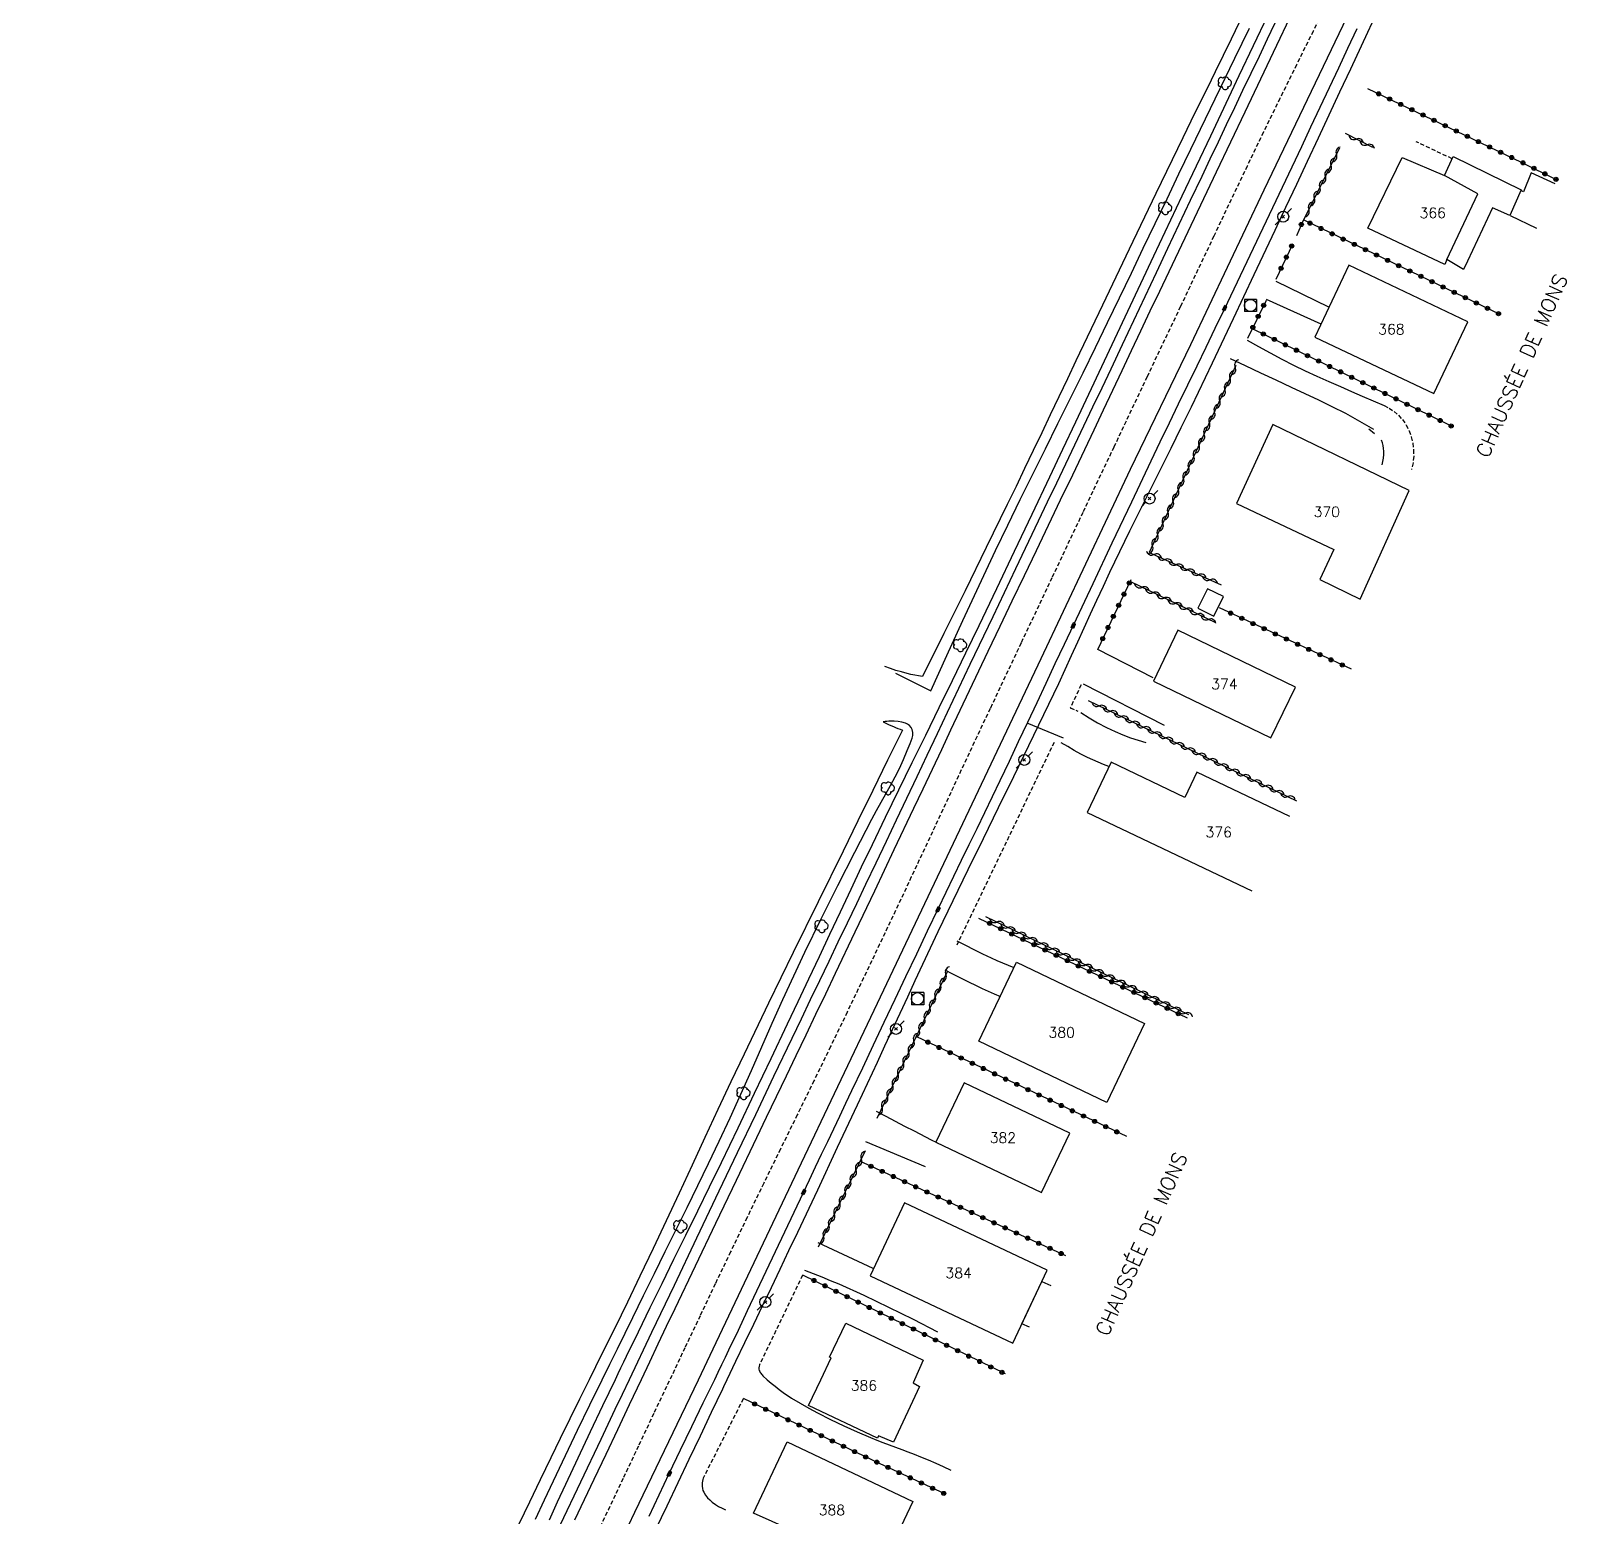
# Model space of a CAD drawing. Header units: millimetres. Extents: x 137000 to 138000, y 152000 to 153001.
# Drawn here: x 137405.6 to 137592.7, y 152154.4 to 152335.4 of the extents above; entities that cross this region are included whole.
import ezdxf
from ezdxf.enums import TextEntityAlignment as Align

# ---------------------------------------------------------------- set-up
doc = ezdxf.new("R2010")
doc.units = ezdxf.units.MM
doc.linetypes.add('DASHED', pattern=[0.75, 0.5, -0.25])
doc.layers.get('0').update_dxf_attribs({"linetype": 'CONTINUOUS'})
for name, color, linetype in [('W0001', 6, 'DASHED'), ('W0014', 7, 'CONTINUOUS'), ('W0017', 7, 'CONTINUOUS'), ('W0051', 7, 'CONTINUOUS'), ('W0101', 7, 'CONTINUOUS'), ('W0104', 1, 'CONTINUOUS'), ('W0112', 1, 'DASHED'), ('W0211', 2, 'CONTINUOUS'), ('W0214', 2, 'CONTINUOUS'), ('W0300', 7, 'CONTINUOUS'), ('W0310', 3, 'CONTINUOUS'), ('W0323', 7, 'CONTINUOUS'), ('W0333', 7, 'CONTINUOUS'), ('W0401', 7, 'CONTINUOUS'), ('W0420', 7, 'CONTINUOUS'), ('W0473', 7, 'CONTINUOUS'), ('W0989', 7, 'CONTINUOUS'), ('W0991', 7, 'CONTINUOUS')]:
    doc.layers.add(name, color=color, linetype=linetype)
doc.styles.get("Standard").update_dxf_attribs({"font": 'romans.shx', "width": 0.85})

# ---------------------------------------------------------------- blocks, each defined once
blk = doc.blocks.new('T300')
for p, q in [((-0.8, 0.51), (-0.86, 0.34)), ((-0.86, 0.34), (-0.86, 0.17)), ((-0.86, 0.17), (-0.74, 0.06)), ((-0.69, 0.63), (-0.8, 0.51)), ((-0.8, -0.06), (-0.74, 0.06)), ((-0.74, 0.06), (-0.69, 0.11)), ((-0.57, 0.69), (-0.69, 0.63)), ((-0.46, 0.69), (-0.57, 0.69)), ((-0.29, 0.63), (-0.46, 0.69)), ((-0.29, 0.63), (-0.17, 0.74)), ((-0.23, 0.57), (-0.29, 0.63)), ((-0.17, 0.74), (-0.06, 0.8)), ((-0.06, 0.8), (0.06, 0.8)), ((0.06, 0.8), (0.23, 0.74)), ((0.23, 0.74), (0.34, 0.63)), ((0.34, 0.63), (0.4, 0.51)), ((0.46, 0.46), (0.34, 0.46)), ((0.4, 0.51), (0.4, 0.46)), ((0.57, 0.4), (0.46, 0.46)), ((0.57, 0.4), (0.69, 0.29)), ((0.69, 0.29), (0.74, 0.17)), ((0.74, 0.06), (0.69, -0.17)), ((0.74, 0.17), (0.74, 0.06)), ((-0.8, -0.17), (-0.8, -0.06)), ((-0.8, -0.23), (-0.8, -0.17)), ((-0.74, -0.34), (-0.8, -0.23)), ((-0.69, -0.4), (-0.74, -0.34)), ((-0.51, -0.46), (-0.69, -0.4)), ((-0.4, -0.46), (-0.51, -0.46)), ((-0.4, -0.46), (-0.34, -0.46)), ((-0.34, -0.46), (-0.34, -0.4)), ((-0.34, -0.51), (-0.34, -0.46)), ((-0.29, -0.63), (-0.34, -0.51)), ((-0.17, -0.74), (-0.29, -0.63)), ((-0.06, -0.8), (-0.17, -0.74)), ((0.06, -0.8), (-0.06, -0.8)), ((0.17, -0.74), (0.06, -0.8)), ((0.23, -0.69), (0.17, -0.74)), ((0.29, -0.46), (0.23, -0.46)), ((0.29, -0.63), (0.23, -0.69)), ((0.46, -0.4), (0.29, -0.46)), ((0.34, -0.51), (0.29, -0.63)), ((0.34, -0.51), (0.34, -0.46)), ((0.57, -0.34), (0.46, -0.4)), ((0.63, -0.29), (0.57, -0.34)), ((0.69, -0.17), (0.63, -0.29))]:
    blk.add_line(p, q)
blk = doc.blocks.new('T473')
for p, q in [((-0.166667, 0.166667), (0.166667, -0.166667)), ((-0.166667, -0.166667), (0.166667, 0.166667)), ((0.500001, 0.500001), (1.000002, 1.000002)), ((-1.000002, -1.000002), (-0.500001, -0.500001))]:
    blk.add_line(p, q)
blk.add_ellipse((0, 0), major_axis=(0.471405, 0.471405), ratio=1, start_param=5.4977871438, end_param=11.780972451)
blk = doc.blocks.new('T420')
for p, q in [((0.75, 0.75), (-0.75, 0.75)), ((-0.75, 0.75), (-0.75, -0.75)), ((0.75, 0.75), (0.75, -0.75)), ((0.75, -0.75), (-0.75, -0.75))]:
    blk.add_line(p, q)
blk.add_ellipse((0, 0), major_axis=(-0.53, 0.53), ratio=1, start_param=3.926991, end_param=10.210176)
blk = doc.blocks.new('T401')
for p, q in [((-0.3, 0.3), (0, 0.3)), ((-0.3, -0.25), (-0.3, 0.3)), ((-0.3, 0.15), (0, 0.15)), ((-0.3, 0), (0, 0)), ((0, 0.3), (0, -0.25)), ((-0.3, -0.15), (0, -0.15)), ((-0.3, -0.25), (-0.3, -0.3)), ((-0.3, -0.3), (0, -0.3)), ((0, -0.3), (0, -0.25))]:
    blk.add_line(p, q)
blk = doc.blocks.new('t323o')
at = {"color": 0, "linetype": 'Continuous'}
for radius in [0.25, 0.15]:
    blk.add_circle((0, 0), radius, dxfattribs=at)
blk = doc.blocks.new('t310o')
at = {"color": 0, "linetype": 'Continuous'}
for centre, start, end in [((-0.5, 0.38), 216.8699, 323.1304), ((0.5, -0.37), 36.8699, 143.1303)]:
    blk.add_arc(centre, 0.625, start, end, dxfattribs=at)

msp = doc.modelspace()

# ---------------------------------------------------------------- linework, layer by layer
at = {"layer": 'W0001'}
for points in [[(137563.87, 152339.51), (137561.87, 152335.39), (137559.84, 152331.29), (137557.82, 152327.18), (137555.8, 152323.07), (137553.82, 152318.94), (137549.75, 152310.38), (137545.69, 152301.81), (137541.62, 152293.25), (137537.57, 152284.68), (137533.79, 152276.72), (137530.03, 152268.75), (137526.26, 152260.79), (137522.5, 152252.82), (137520.57, 152248.72), (137518.65, 152244.61), (137516.73, 152240.5), (137514.82, 152236.39), (137512.89, 152232.28), (137510.97, 152228.18), (137509.03, 152224.08), (137507.08, 152219.98), (137505.07, 152215.8), (137503.05, 152211.62), (137501.02, 152207.45), (137498.98, 152203.28), (137496.94, 152199.11), (137494.9, 152194.94), (137492.87, 152190.77), (137490.86, 152186.58), (137489, 152182.69), (137487.15, 152178.8), (137485.3, 152174.9), (137483.46, 152171)], [(137472.08, 152146.99), (137475.97, 152155.15), (137477.85, 152159.11), (137479.72, 152163.07), (137481.59, 152167.04), (137483.46, 152171)]]:
    msp.add_lwpolyline(points, dxfattribs=at)
at = {"layer": 'W0014'}
for points in [[(137569.8, 152338.02), (137567.72, 152333.57), (137566.4, 152330.76), (137565.08, 152327.95), (137563.77, 152325.13), (137562.46, 152322.32), (137561.14, 152319.51), (137559.83, 152316.7), (137558.51, 152313.89), (137557.19, 152311.08), (137554.65, 152305.69), (137552.11, 152300.3), (137549.56, 152294.92), (137546.98, 152289.55), (137545.75, 152287.02), (137544.51, 152284.5), (137543.26, 152281.99), (137542, 152279.47), (137540.75, 152276.96), (137539.5, 152274.44), (137538.27, 152271.91), (137537.05, 152269.38), (137536.26, 152267.69), (137535.47, 152266), (137534.7, 152264.31), (137533.93, 152262.61), (137533.16, 152260.92), (137532.39, 152259.22), (137531.61, 152257.53), (137530.82, 152255.84), (137529.01, 152252.05), (137527.18, 152248.26), (137525.34, 152244.49), (137523.48, 152240.71), (137521.63, 152236.94), (137519.78, 152233.17), (137517.94, 152229.39), (137516.13, 152225.6), (137515.19, 152223.61), (137514.26, 152221.62), (137513.33, 152219.63), (137512.41, 152217.64), (137511.49, 152215.64), (137510.56, 152213.65), (137509.64, 152211.66), (137508.71, 152209.67), (137506.29, 152204.48), (137503.87, 152199.3), (137501.44, 152194.12), (137499, 152188.95), (137497.93, 152186.7), (137496.86, 152184.45), (137495.79, 152182.21), (137494.71, 152179.97), (137493.64, 152177.73), (137492.56, 152175.49), (137491.48, 152173.24), (137490.41, 152171)], [(137490.41, 152171), (137490.27, 152170.71), (137490.14, 152170.42), (137490, 152170.13), (137489.86, 152169.85), (137488.5, 152167), (137487.15, 152164.14), (137485.79, 152161.29), (137484.44, 152158.44), (137483.09, 152155.58), (137481.73, 152152.73)]]:
    msp.add_lwpolyline(points, dxfattribs=at)
at = {"layer": 'W0017'}
for points in [[(137563.77, 152301.72), (137557.36, 152304.85)], [(137556.16, 152302.73), (137562.82, 152299.72)], [(137553.82, 152297.72), (137555.21, 152296.93), (137556.62, 152296.16), (137558.04, 152295.41), (137559.48, 152294.68), (137560.89, 152293.99), (137562.32, 152293.33), (137563.76, 152292.69), (137565.19, 152292.05), (137566.52, 152291.46), (137567.85, 152290.88), (137569.18, 152290.31), (137570.52, 152289.75)], [(137569.27, 152286.82), (137568.42, 152287.32), (137567.56, 152287.81), (137566.7, 152288.29), (137565.83, 152288.76), (137564.19, 152289.59), (137562.54, 152290.39), (137560.88, 152291.17), (137559.22, 152291.96), (137557.36, 152292.84), (137555.5, 152293.71), (137553.64, 152294.57), (137551.78, 152295.43)], [(137569.36, 152286.31), (137568.64, 152286.86)], [(137535.58, 152260.04), (137542.32, 152256.61)], [(137543.75, 152250.74), (137533.88, 152255.8)], [(137533.54, 152252.35), (137534.55, 152251.7), (137535.59, 152251.09), (137536.66, 152250.52), (137537.75, 152250), (137538.66, 152249.61), (137539.59, 152249.26), (137540.53, 152248.96), (137541.49, 152248.69)], [(137531.43, 152249.19), (137527, 152251.05)], [(137536.98, 152245.74), (137536.32, 152245.99), (137535.66, 152246.26), (137535.02, 152246.55), (137534.38, 152246.85), (137533.55, 152247.27), (137532.74, 152247.71), (137531.95, 152248.17), (137531.16, 152248.65)], [(137525.41, 152221.2), (137524.72, 152221.48), (137524.04, 152221.78), (137523.36, 152222.07), (137522.68, 152222.38), (137521.62, 152222.88), (137520.57, 152223.4), (137519.52, 152223.92), (137518.49, 152224.46)], [(137516.98, 152220.97), (137517.93, 152220.47), (137518.88, 152219.98), (137519.84, 152219.51), (137520.8, 152219.04), (137521.53, 152218.7), (137522.27, 152218.37), (137523, 152218.04), (137523.75, 152217.73)], [(137508.61, 152203.73), (137509.77, 152203.12), (137510.92, 152202.52), (137512.08, 152201.92), (137513.23, 152201.32), (137513.92, 152200.97), (137514.61, 152200.61), (137515.31, 152200.25), (137516, 152199.9)], [(137507.31, 152200.05), (137514.56, 152196.99)], [(137508.26, 152184.56), (137501.53, 152187.7)], [(137499.89, 152184.34), (137500.94, 152183.95), (137501.98, 152183.54), (137503.01, 152183.11), (137504.04, 152182.67), (137507.09, 152181.29), (137510.12, 152179.86), (137513.12, 152178.38), (137516.1, 152176.85)], [(137494.8, 152171.49), (137495.33, 152171)], [(137495.33, 152171), (137495.8, 152170.59), (137496.28, 152170.2), (137496.78, 152169.82), (137497.28, 152169.45), (137498.3, 152168.77), (137499.33, 152168.13), (137500.39, 152167.53), (137501.46, 152166.95), (137503.05, 152166.14), (137504.66, 152165.38), (137506.28, 152164.65), (137507.92, 152163.95), (137508.67, 152163.64), (137509.43, 152163.34), (137510.19, 152163.06), (137510.96, 152162.77), (137511.72, 152162.5), (137512.48, 152162.21), (137513.25, 152161.92), (137514, 152161.62), (137514.93, 152161.23), (137515.86, 152160.83), (137516.78, 152160.41), (137517.69, 152159.99)]]:
    msp.add_lwpolyline(points, dxfattribs=at)
at = {"layer": 'W0051'}
for points in [[(137486.94, 152171), (137488.75, 152174.78), (137499.08, 152196.57), (137508.78, 152216.91), (137519.15, 152238.78), (137528.72, 152258.93), (137539.6, 152281.99), (137546.96, 152297.19), (137555.89, 152316.02), (137566.02, 152337.14), (137577.2, 152360.64), (137583.71, 152373.85)], [(137559.41, 152337.83), (137556.99, 152332.77), (137553.52, 152325.49), (137550.05, 152318.21), (137546.59, 152310.92), (137543.13, 152303.64), (137541.98, 152301.23), (137540.84, 152298.82), (137539.7, 152296.4), (137538.56, 152293.99), (137537.42, 152291.58), (137536.28, 152289.17), (137535.13, 152286.76), (137533.99, 152284.35), (137532.52, 152281.28), (137531.05, 152278.2), (137529.58, 152275.13), (137528.1, 152272.05), (137526.63, 152268.98), (137525.16, 152265.9), (137523.69, 152262.83), (137522.22, 152259.75), (137521.08, 152257.36), (137519.95, 152254.97), (137518.81, 152252.57), (137517.68, 152250.18), (137516.55, 152247.79), (137515.42, 152245.39), (137514.28, 152243), (137513.15, 152240.61), (137510.77, 152235.58), (137508.39, 152230.56), (137506.01, 152225.54), (137503.62, 152220.52), (137502.43, 152218.01), (137501.23, 152215.51), (137500.03, 152213), (137498.83, 152210.5), (137497.62, 152207.99), (137496.42, 152205.49), (137495.22, 152202.98), (137494.02, 152200.48), (137491.53, 152195.27), (137489.03, 152190.06), (137486.53, 152184.86), (137484.05, 152179.64), (137483.02, 152177.49), (137482, 152175.32), (137480.98, 152173.16), (137479.96, 152171)], [(137557.64, 152337.28), (137556.27, 152334.39), (137555.27, 152332.3), (137554.27, 152330.22), (137553.27, 152328.13), (137552.27, 152326.04), (137551.27, 152323.95), (137550.27, 152321.86), (137549.28, 152319.78), (137548.28, 152317.68), (137546.89, 152314.75), (137545.5, 152311.82), (137544.12, 152308.88), (137542.74, 152305.94), (137541.36, 152303), (137539.97, 152300.07), (137538.59, 152297.13), (137537.2, 152294.2), (137536.1, 152291.88), (137534.99, 152289.56), (137533.89, 152287.24), (137532.78, 152284.92), (137531.67, 152282.61), (137530.57, 152280.29), (137529.46, 152277.97), (137528.36, 152275.65), (137525.59, 152269.83), (137522.81, 152264), (137520.04, 152258.17), (137517.28, 152252.35), (137516.03, 152249.72), (137514.79, 152247.1), (137513.55, 152244.47), (137512.3, 152241.85), (137511.06, 152239.22), (137509.82, 152236.6), (137508.57, 152233.97), (137507.32, 152231.35), (137506.2, 152229.01), (137505.08, 152226.66), (137503.95, 152224.32), (137502.83, 152221.98), (137501.7, 152219.63), (137500.57, 152217.29), (137499.45, 152214.95), (137498.33, 152212.61), (137496.1, 152207.95), (137493.88, 152203.3), (137491.67, 152198.65), (137489.45, 152193.99), (137486.71, 152188.25), (137483.98, 152182.5), (137481.24, 152176.75), (137478.51, 152171)], [(137567.2, 152335.66), (137566.07, 152333.26), (137564.95, 152330.87), (137563.82, 152328.47), (137562.69, 152326.08), (137561.56, 152323.68), (137560.43, 152321.29), (137558.08, 152316.33), (137555.73, 152311.37), (137553.37, 152306.42), (137551.01, 152301.47), (137549.9, 152299.15), (137548.78, 152296.84), (137547.67, 152294.53), (137546.55, 152292.22), (137545.43, 152289.9), (137544.31, 152287.59), (137543.2, 152285.28), (137542.09, 152282.96), (137539.71, 152277.98), (137537.35, 152272.99), (137535, 152268), (137532.64, 152263.01), (137531.52, 152260.63), (137530.4, 152258.25), (137529.28, 152255.88), (137528.17, 152253.5), (137527.05, 152251.12), (137525.93, 152248.75), (137524.81, 152246.37), (137523.68, 152244), (137522.74, 152242.06), (137521.81, 152240.11), (137520.86, 152238.17), (137519.92, 152236.22), (137518.97, 152234.28), (137518.03, 152232.34), (137517.09, 152230.39), (137516.15, 152228.45), (137514.83, 152225.67), (137513.51, 152222.89), (137512.19, 152220.11), (137510.88, 152217.33), (137509.56, 152214.55), (137508.25, 152211.77), (137506.93, 152208.99), (137505.62, 152206.21), (137504.88, 152204.65), (137504.14, 152203.1), (137503.4, 152201.55), (137502.66, 152200), (137501.92, 152198.44), (137501.18, 152196.89), (137500.44, 152195.34), (137499.71, 152193.79), (137498.57, 152191.39), (137497.44, 152188.99), (137496.3, 152186.59), (137495.17, 152184.2), (137494.04, 152181.8), (137492.9, 152179.4), (137491.77, 152177.01), (137490.62, 152174.61), (137490.19, 152173.71), (137489.76, 152172.81), (137489.32, 152171.9), (137488.89, 152171)], [(137405.56, 152000), (137408.76, 152006.7), (137416.93, 152023.66), (137428.14, 152047.62), (137439.85, 152072.09), (137449.36, 152092.15), (137457.78, 152109.76), (137469.17, 152133.73), (137479.21, 152154.84), (137486.94, 152171)], [(137478.51, 152171), (137477.64, 152169.18), (137476.77, 152167.36), (137475.91, 152165.55), (137475.04, 152163.73), (137472.57, 152158.53), (137470.09, 152153.33)], [(137479.96, 152171), (137478.52, 152167.96), (137477.09, 152164.91), (137475.65, 152161.87), (137474.21, 152158.83), (137473.03, 152156.36), (137471.85, 152153.9)], [(137488.89, 152171), (137487.5, 152168.13), (137486.11, 152165.27), (137484.72, 152162.4), (137483.35, 152159.53), (137482.11, 152156.93), (137480.88, 152154.32)]]:
    msp.add_lwpolyline(points, dxfattribs=at)
at = {"layer": 'W0101'}
for points in [[(137568.55, 152311.38), (137572.7, 152320), (137577.87, 152317.78), (137578.93, 152320.12), (137587.21, 152316.06), (137585.84, 152312.92), (137583.71, 152313.83), (137580.66, 152307.33), (137580.18, 152306.33), (137578.14, 152307.54), (137577.91, 152306.93)], [(137562.06, 152298.1), (137576.59, 152291.22), (137580.73, 152299.96), (137566.2, 152306.86)], [(137573.55, 152279.4), (137556.96, 152287.44), (137552.51, 152277.81), (137564.38, 152272.21), (137562.68, 152268.55), (137567.6, 152266.14)], [(137542.39, 152256.16), (137556.72, 152249.23), (137559.72, 152255.43), (137545.39, 152262.36)], [(137536.71, 152204.8), (137521.13, 152212.25), (137525.73, 152221.88), (137541.32, 152214.43)], [(137532.2, 152201.04), (137519.33, 152207.17), (137515.89, 152199.95), (137528.77, 152193.82)], [(137507.86, 152183.68), (137525.26, 152175.47), (137529.45, 152184.36), (137512.06, 152192.57)], [(137497.77, 152163.45), (137513.07, 152156.17), (137509.07, 152147.67), (137507.4, 152148.29), (137506.66, 152146.8), (137499.77, 152150.15), (137500.47, 152151.69), (137493.66, 152154.72)]]:
    msp.add_lwpolyline(points, close=True, dxfattribs=at)
for points in [[(137559.01, 152239.65), (137547.69, 152245.06), (137546.22, 152241.96), (137537.23, 152246.26), (137534.31, 152240.15)], [(137534.31, 152240.15), (137554.41, 152230.61)], [(137501.85, 152171), (137503.11, 152173.66), (137502.91, 152173.74), (137504.92, 152177.88), (137514.35, 152173.38), (137513.26, 152171)], [(137500.36, 152167.84), (137501.85, 152171)], [(137513.26, 152171), (137513.1, 152170.64), (137513.9, 152170.17), (137510.71, 152163.4), (137508.88, 152164.15), (137508.77, 152163.89), (137500.36, 152167.84)]]:
    msp.add_lwpolyline(points, dxfattribs=at)
at = {"layer": 'W0104'}
for points in [[(137578.14, 152307.54), (137581.92, 152315.56), (137577.87, 152317.78)], [(137591.35, 152316.76), (137588.43, 152318.11), (137587.49, 152315.81), (137587.17, 152315.97)], [(137585.86, 152312.92), (137589.09, 152311.37)], [(137526.37, 152177.83), (137528.8, 152182.99), (137529.89, 152182.48)], [(137527.3, 152177.39), (137526.37, 152177.83)]]:
    msp.add_lwpolyline(points, dxfattribs=at)
msp.add_lwpolyline([(137549.77, 152264.07), (137550.95, 152266.45), (137548.98, 152267.42), (137547.8, 152265.05), (137549.77, 152264.07)], close=True, dxfattribs=at)
at = {"layer": 'W0112'}
for points in [[(137578.8, 152319.83), (137574.43, 152321.9)], [(137570.51, 152289.74), (137571.14, 152289.42), (137571.73, 152289.03), (137572.27, 152288.56), (137572.74, 152288.03), (137573.19, 152287.38), (137573.55, 152286.67), (137573.82, 152285.93), (137574.01, 152285.17), (137574.11, 152284.37), (137574.12, 152283.56), (137574.04, 152282.75), (137573.86, 152281.96)], [(137570.26, 152282.52), (137570.36, 152282.93), (137570.43, 152283.35), (137570.47, 152283.77), (137570.47, 152284.2), (137570.45, 152284.53), (137570.39, 152284.87), (137570.31, 152285.19), (137570.2, 152285.51)], [(137533.58, 152255.69), (137532.26, 152252.88), (137533.19, 152252.51)], [(137530.29, 152248.69), (137518.42, 152223.97)], [(137499.64, 152183.74), (137494.37, 152172.8)], [(137494.38, 152172.81), (137494.33, 152172.64), (137494.31, 152172.47), (137494.32, 152172.3), (137494.36, 152172.12), (137494.41, 152172), (137494.48, 152171.89), (137494.56, 152171.78), (137494.64, 152171.68), (137494.72, 152171.58), (137494.8, 152171.48), (137494.88, 152171.39), (137494.96, 152171.3)], [(137492.41, 152168.68), (137487.53, 152159.02)], [(137487.53, 152159), (137487.47, 152158.82), (137487.43, 152158.64), (137487.4, 152158.45), (137487.39, 152158.26), (137487.4, 152158.01), (137487.44, 152157.76), (137487.5, 152157.51), (137487.59, 152157.28), (137487.8, 152156.93), (137488.05, 152156.62), (137488.34, 152156.35), (137488.63, 152156.09), (137489.01, 152155.81), (137489.41, 152155.55), (137489.82, 152155.33), (137490.25, 152155.15)]]:
    msp.add_lwpolyline(points, dxfattribs=at)
at = {"layer": 'W0211'}
for points in [[(137515.27, 152254.99), (137517.21, 152259.28), (137519.17, 152263.55), (137521.15, 152267.82), (137523.17, 152272.07), (137524.66, 152275.18), (137526.17, 152278.28), (137527.69, 152281.38), (137529.23, 152284.47), (137530.76, 152287.56), (137532.29, 152290.65), (137533.82, 152293.74), (137535.33, 152296.84), (137536.8, 152299.86), (137538.25, 152302.88), (137539.71, 152305.9), (137541.16, 152308.92), (137542.61, 152311.94), (137544.06, 152314.96), (137545.51, 152317.98), (137546.97, 152321), (137548.75, 152324.69), (137550.53, 152328.39), (137552.32, 152332.07), (137554.12, 152335.76)], [(137510.95, 152257.12), (137515.27, 152254.99)], [(137475.22, 152171), (137476.14, 152172.89), (137477.07, 152174.78), (137478, 152176.68), (137478.93, 152178.57), (137480.25, 152181.26), (137481.57, 152183.94), (137482.91, 152186.62), (137484.24, 152189.3), (137485.57, 152191.98), (137486.89, 152194.67), (137488.19, 152197.36), (137489.48, 152200.06), (137490.81, 152202.93), (137492.12, 152205.81), (137493.4, 152208.7), (137494.68, 152211.59), (137495.95, 152214.48), (137497.24, 152217.36), (137498.56, 152220.24), (137499.9, 152223.1), (137501.9, 152227.19), (137503.94, 152231.25), (137506.01, 152235.29), (137508.08, 152239.34), (137508.63, 152240.38), (137509.2, 152241.4), (137509.77, 152242.42), (137510.35, 152243.44), (137510.91, 152244.48), (137511.44, 152245.52), (137511.94, 152246.59), (137512.38, 152247.69), (137512.5, 152247.99), (137512.64, 152248.28), (137512.77, 152248.57), (137512.89, 152248.87), (137513, 152249.2), (137513.06, 152249.54), (137513.06, 152249.89), (137512.99, 152250.24), (137512.86, 152250.51), (137512.66, 152250.73), (137512.42, 152250.89), (137512.17, 152251.01), (137511.73, 152251.17), (137511.28, 152251.24), (137510.82, 152251.26), (137510.37, 152251.27), (137510.14, 152251.27), (137509.92, 152251.25), (137509.7, 152251.23), (137509.48, 152251.18)], [(137467.09, 152154.01), (137468.17, 152156.36), (137469.26, 152158.69), (137470.73, 152161.78), (137472.22, 152164.86), (137473.71, 152167.93), (137475.22, 152171)]]:
    msp.add_lwpolyline(points, dxfattribs=at)
at = {"layer": 'W0214'}
for points in [[(137552.84, 152336.44), (137551.88, 152334.42), (137550.91, 152332.41), (137549.92, 152330.41), (137548.93, 152328.41), (137547.94, 152326.4), (137546.95, 152324.4), (137545.98, 152322.39), (137542.71, 152315.59), (137539.46, 152308.79), (137536.21, 152301.99), (137532.96, 152295.19), (137531.91, 152293), (137530.87, 152290.81), (137529.83, 152288.62), (137528.79, 152286.44), (137527.74, 152284.25), (137526.7, 152282.06), (137525.65, 152279.88), (137524.59, 152277.7), (137522.03, 152272.44), (137519.45, 152267.18), (137516.85, 152261.94), (137514.24, 152256.7)], [(137514.24, 152256.7), (137513.77, 152256.78), (137513.3, 152256.87), (137512.84, 152256.97), (137512.38, 152257.08), (137511.69, 152257.27), (137511.01, 152257.47), (137510.34, 152257.7), (137509.67, 152257.94)], [(137511.82, 152250.19), (137510, 152246.5), (137508.19, 152242.81), (137506.37, 152239.12), (137504.57, 152235.42), (137501.54, 152229.24), (137498.51, 152223.06), (137495.5, 152216.88), (137492.51, 152210.68), (137490.91, 152207.3), (137489.32, 152203.92), (137487.74, 152200.53), (137486.17, 152197.14), (137484.59, 152193.76), (137483.01, 152190.37), (137481.42, 152186.99), (137479.81, 152183.61), (137478.29, 152180.45), (137476.74, 152177.3), (137475.19, 152174.15), (137473.63, 152171)], [(137509.48, 152251.18), (137509.78, 152251.03), (137510.09, 152250.88), (137510.4, 152250.74), (137510.71, 152250.61), (137510.98, 152250.49), (137511.26, 152250.39), (137511.54, 152250.29), (137511.82, 152250.19)], [(137473.63, 152171), (137472.45, 152168.62), (137471.28, 152166.24), (137470.11, 152163.85), (137468.95, 152161.46), (137467.65, 152158.78), (137466.36, 152156.09), (137465.07, 152153.4)]]:
    msp.add_lwpolyline(points, dxfattribs=at)
at = {"layer": 'W0310'}
for points in [[(137569.14, 152321.18), (137565.79, 152322.92)], [(137565.07, 152321.1), (137560.65, 152312.32)], [(137552.46, 152294.63), (137541.9, 152271.84), (137550.66, 152267.88)], [(137550.01, 152263.24), (137539.65, 152268.25)], [(137534.46, 152253.78), (137559.82, 152241.58)], [(137546.7, 152215.48), (137521.98, 152227.44)], [(137517.24, 152220.73), (137508.67, 152202.84)], [(137507.28, 152198.9), (137501.52, 152187.14)]]:
    msp.add_lwpolyline(points, dxfattribs=at)
at = {"layer": 'W0323'}
for points in [[(137568.48, 152328.39), (137587.22, 152319.43), (137591.57, 152317.27)], [(137584.68, 152300.84), (137560.67, 152312.37), (137559.85, 152310.43)], [(137559.33, 152309.36), (137557.31, 152305.12)], [(137556.12, 152302.56), (137553.85, 152297.92)], [(137554.44, 152299.12), (137576.21, 152288.48), (137578.93, 152287.14)], [(137539.63, 152268.49), (137535.58, 152259.98)], [(137566.54, 152257.6), (137550.45, 152265.07)], [(137521.07, 152227.26), (137546.51, 152215.11)], [(137539.14, 152200.64), (137513.55, 152212.79)], [(137531.74, 152186.11), (137506.61, 152197.64)], [(137524.35, 152171.7), (137499.67, 152183.76)], [(137516.96, 152157.09), (137509.01, 152160.8), (137492.44, 152168.7)]]:
    msp.add_lwpolyline(points, dxfattribs=at)
at = {"layer": 'W0333'}
for points in [[(137556.3, 152337.24), (137552.82, 152329.92), (137549.34, 152322.59), (137545.86, 152315.27), (137542.4, 152307.95), (137540.81, 152304.58), (137539.22, 152301.21), (137537.64, 152297.85), (137536.06, 152294.48), (137534.48, 152291.11), (137532.89, 152287.74), (137531.31, 152284.38), (137529.72, 152281.01), (137527.58, 152276.48), (137525.43, 152271.94), (137523.28, 152267.41), (137521.11, 152262.89), (137519.5, 152259.55), (137517.87, 152256.21), (137516.24, 152252.88), (137514.6, 152249.54), (137512.97, 152246.21), (137511.33, 152242.88), (137509.71, 152239.54), (137508.1, 152236.2), (137506.79, 152233.47), (137505.5, 152230.74), (137504.21, 152228.01), (137502.92, 152225.28), (137501.64, 152222.55), (137500.35, 152219.81), (137499.06, 152217.08), (137497.77, 152214.35), (137495.76, 152210.12), (137493.75, 152205.89), (137491.73, 152201.66), (137489.7, 152197.44), (137488.26, 152194.49), (137486.82, 152191.54), (137485.37, 152188.59), (137483.92, 152185.64), (137482.47, 152182.7), (137481.02, 152179.75), (137479.58, 152176.8), (137478.15, 152173.85), (137477.81, 152173.13), (137477.46, 152172.42), (137477.12, 152171.71), (137476.78, 152171)], [(137476.78, 152171), (137475.26, 152167.82), (137473.74, 152164.63), (137472.24, 152161.44), (137470.74, 152158.24), (137469.73, 152156.06), (137468.74, 152153.88)]]:
    msp.add_lwpolyline(points, dxfattribs=at)

# ---------------------------------------------------------------- block references
at = {"layer": 'W0300'}
for p in [(137551.15, 152329.03), (137543.86, 152313.78), (137518.88, 152260.51), (137510.07, 152243.07), (137501.99, 152226.26), (137492.47, 152205.91), (137484.78, 152189.67)]:
    msp.add_blockref('T300', p, dxfattribs=at)
at = {"layer": 'W0310'}
for p, rotation in [((137567.12, 152322.23), 152.55949509696), ((137564.7, 152320.36), 243.2941668297439), ((137568.45, 152321.54), 152.55949509696), ((137564.03, 152319.02), 243.2941668297439), ((137562.68, 152316.34), 243.2941668297439), ((137563.35, 152317.68), 243.2941668297439), ((137562, 152315), 243.2941668297439), ((137561.33, 152313.66), 243.2941668297439), ((137552.36, 152294.42), 245.1324675180011), ((137551.1, 152291.7), 245.1324675180011), ((137551.73, 152293.06), 245.1324675180011), ((137550.47, 152290.34), 245.1324675180011), ((137549.84, 152288.97), 245.1324675180011), ((137548.58, 152286.25), 245.1324675180011), ((137549.21, 152287.61), 245.1324675180011), ((137547.95, 152284.89), 245.1324675180011), ((137547.31, 152283.53), 245.1324675180011), ((137546.05, 152280.81), 245.1324675180011), ((137546.68, 152282.17), 245.1324675180011), ((137545.42, 152279.45), 245.1324675180011), ((137544.16, 152276.73), 245.1324675180011), ((137544.79, 152278.09), 245.1324675180011), ((137543.53, 152275.37), 245.1324675180011), ((137542.9, 152274), 245.1324675180011), ((137542.46, 152271.59), 335.6817877370019), ((137542.27, 152272.64), 245.1324675180011), ((137543.83, 152270.97), 335.6817877370019), ((137545.19, 152270.35), 335.6817877370019), ((137546.56, 152269.74), 335.6817877370019), ((137541, 152267.6), 154.1713521598512), ((137547.93, 152269.12), 335.6817877370019), ((137549.29, 152268.5), 335.6817877370019), ((137542.35, 152266.95), 154.1713521598512), ((137543.7, 152266.29), 154.1713521598512), ((137545.05, 152265.64), 154.1713521598512), ((137546.4, 152264.99), 154.1713521598512), ((137547.75, 152264.33), 154.1713521598512), ((137549.1, 152263.68), 154.1713521598512), ((137535.81, 152253.13), 334.3032489837146), ((137537.16, 152252.48), 334.3032489837146), ((137538.51, 152251.83), 334.3032489837146), ((137539.87, 152251.18), 334.3032489837146), ((137541.22, 152250.53), 334.3032489837146), ((137542.57, 152249.88), 334.3032489837146), ((137543.92, 152249.23), 334.3032489837146), ((137545.27, 152248.58), 334.3032489837146), ((137546.62, 152247.93), 334.3032489837146), ((137547.98, 152247.28), 334.3032489837146), ((137549.33, 152246.63), 334.3032489837146), ((137550.68, 152245.98), 334.3032489837146), ((137552.03, 152245.33), 334.3032489837146), ((137553.38, 152244.68), 334.3032489837146), ((137554.73, 152244.03), 334.3032489837146), ((137556.09, 152243.38), 334.3032489837146), ((137557.44, 152242.73), 334.3032489837146), ((137558.79, 152242.08), 334.3032489837146), ((137523.33, 152226.79), 154.1824429252173), ((137524.68, 152226.13), 154.1824429252173), ((137526.03, 152225.48), 154.1824429252173), ((137527.38, 152224.83), 154.1824429252173), ((137528.73, 152224.17), 154.1824429252173), ((137530.08, 152223.52), 154.1824429252173), ((137531.43, 152222.87), 154.1824429252173), ((137517.09, 152220.42), 244.4202161573668), ((137532.78, 152222.21), 154.1824429252173), ((137534.13, 152221.56), 154.1824429252173), ((137535.48, 152220.91), 154.1824429252173), ((137516.44, 152219.07), 244.4202161573668), ((137536.83, 152220.25), 154.1824429252173), ((137538.18, 152219.6), 154.1824429252173), ((137539.53, 152218.95), 154.1824429252173), ((137515.79, 152217.72), 244.4202161573668), ((137540.88, 152218.29), 154.1824429252173), ((137542.23, 152217.64), 154.1824429252173), ((137514.5, 152215.01), 244.4202161573668), ((137515.15, 152216.37), 244.4202161573668), ((137543.58, 152216.99), 154.1824429252173), ((137544.93, 152216.33), 154.1824429252173), ((137546.28, 152215.68), 154.1824429252173), ((137513.85, 152213.66), 244.4202161573668), ((137513.2, 152212.31), 244.4202161573668), ((137511.91, 152209.6), 244.4202161573668), ((137512.56, 152210.95), 244.4202161573668), ((137511.26, 152208.25), 244.4202161573668), ((137509.97, 152205.54), 244.4202161573668), ((137510.61, 152206.89), 244.4202161573668), ((137509.32, 152204.19), 244.4202161573668), ((137506.14, 152196.57), 243.928157123963), ((137506.8, 152197.92), 243.928157123963), ((137505.48, 152195.22), 243.928157123963), ((137504.16, 152192.53), 243.928157123963), ((137504.82, 152193.88), 243.928157123963), ((137503.5, 152191.18), 243.928157123963), ((137502.84, 152189.83), 243.928157123963), ((137502.18, 152188.49), 243.928157123963)]:
    msp.add_blockref('t310o', p, dxfattribs=dict(at, rotation=rotation))
at = {"layer": 'W0323'}
for p, rotation in [((137569.84, 152327.74), 334.4393855131079), ((137571.19, 152327.1), 334.4393855131079), ((137572.54, 152326.45), 334.4393855131079), ((137573.9, 152325.8), 334.4393855131079), ((137575.25, 152325.16), 334.4393855131079), ((137576.6, 152324.51), 334.4393855131079), ((137577.96, 152323.86), 334.4393855131079), ((137579.31, 152323.21), 334.4393855131079), ((137580.66, 152322.57), 334.4393855131079), ((137582.01, 152321.92), 334.4393855131079), ((137583.37, 152321.27), 334.4393855131079), ((137584.72, 152320.62), 334.4393855131079), ((137586.07, 152319.98), 334.4393855131079), ((137587.43, 152319.33), 333.5777373719292), ((137588.77, 152318.66), 333.5777373719292), ((137590.11, 152317.99), 333.5777373719292), ((137591.46, 152317.32), 333.5777373719292), ((137560.43, 152311.82), 247.1412381201343), ((137561.48, 152311.98), 154.3515942350352), ((137562.83, 152311.33), 154.3515942350352), ((137559.25, 152309.19), 244.4568082983716), ((137564.18, 152310.68), 154.3515942350352), ((137565.53, 152310.03), 154.3515942350352), ((137566.89, 152309.39), 154.3515942350352), ((137558.61, 152307.83), 244.4568082983716), ((137568.24, 152308.74), 154.3515942350352), ((137569.59, 152308.09), 154.3515942350352), ((137570.94, 152307.44), 154.3515942350352), ((137557.96, 152306.48), 244.4568082983716), ((137572.29, 152306.79), 154.3515942350352), ((137573.65, 152306.14), 154.3515942350352), ((137575, 152305.49), 154.3515942350352), ((137576.35, 152304.84), 154.3515942350352), ((137577.7, 152304.19), 154.3515942350352), ((137579.06, 152303.54), 154.3515942350352), ((137555.83, 152301.96), 243.9655419641878), ((137580.41, 152302.89), 154.3515942350352), ((137581.76, 152302.24), 154.3515942350352), ((137583.11, 152301.59), 154.3515942350352), ((137555.17, 152300.61), 243.9655419641878), ((137584.46, 152300.95), 154.3515942350352), ((137554.51, 152299.27), 243.9655419641878), ((137555.79, 152298.47), 333.9394229356568), ((137557.14, 152297.81), 333.9394229356568), ((137558.48, 152297.15), 333.9394229356568), ((137559.83, 152296.49), 333.9394229356568), ((137561.18, 152295.83), 333.9394229356568), ((137562.53, 152295.17), 333.9394229356568), ((137563.87, 152294.51), 333.9394229356568), ((137565.22, 152293.85), 333.9394229356568), ((137566.57, 152293.19), 333.9394229356568), ((137567.92, 152292.53), 333.9394229356568), ((137569.26, 152291.88), 333.9394229356568), ((137570.61, 152291.22), 333.9394229356568), ((137571.96, 152290.56), 333.9394229356568), ((137573.31, 152289.9), 333.9394229356568), ((137574.65, 152289.24), 333.9394229356568), ((137576, 152288.58), 333.9394229356568), ((137577.35, 152287.92), 333.7088774531777), ((137578.69, 152287.25), 333.7088774531777), ((137539.45, 152268.11), 244.5392696794429), ((137538.8, 152266.75), 244.5392696794429), ((137538.16, 152265.4), 244.5392696794429), ((137551.81, 152264.44), 155.0958948665645), ((137536.87, 152262.69), 244.5392696794429), ((137537.51, 152264.04), 244.5392696794429), ((137553.17, 152263.81), 155.0958948665645), ((137554.53, 152263.17), 155.0958948665645), ((137555.89, 152262.54), 155.0958948665645), ((137536.22, 152261.34), 244.5392696794429), ((137557.25, 152261.91), 155.0958948665645), ((137558.61, 152261.28), 155.0958948665645), ((137559.97, 152260.65), 155.0958948665645), ((137561.33, 152260.02), 155.0958948665645), ((137562.69, 152259.38), 155.0958948665645), ((137564.05, 152258.75), 155.0958948665645), ((137565.41, 152258.12), 155.0958948665645), ((137522.43, 152226.62), 334.4504591920885), ((137523.78, 152225.97), 334.4504591920885), ((137525.13, 152225.32), 334.4504591920885), ((137526.49, 152224.68), 334.4504591920885), ((137527.84, 152224.03), 334.4504591920885), ((137529.19, 152223.38), 334.4504591920885), ((137530.55, 152222.74), 334.4504591920885), ((137531.9, 152222.09), 334.4504591920885), ((137533.25, 152221.44), 334.4504591920885), ((137534.61, 152220.79), 334.4504591920885), ((137535.96, 152220.15), 334.4504591920885), ((137537.31, 152219.5), 334.4504591920885), ((137538.67, 152218.85), 334.4504591920885), ((137540.02, 152218.21), 334.4504591920885), ((137541.37, 152217.56), 334.4504591920885), ((137542.73, 152216.91), 334.4504591920885), ((137544.08, 152216.27), 334.4504591920885), ((137545.43, 152215.62), 334.4504591920885), ((137514.91, 152212.15), 154.5983287111011), ((137516.26, 152211.5), 154.5983287111011), ((137517.62, 152210.86), 154.5983287111011), ((137518.97, 152210.22), 154.5983287111011), ((137520.33, 152209.57), 154.5983287111011), ((137521.68, 152208.93), 154.5983287111011), ((137523.04, 152208.28), 154.5983287111011), ((137524.39, 152207.64), 154.5983287111011), ((137525.75, 152207), 154.5983287111011), ((137527.1, 152206.35), 154.5983287111011), ((137528.46, 152205.71), 154.5983287111011), ((137529.81, 152205.07), 154.5983287111011), ((137531.17, 152204.42), 154.5983287111011), ((137532.52, 152203.78), 154.5983287111011), ((137533.88, 152203.14), 154.5983287111011), ((137535.23, 152202.49), 154.5983287111011), ((137536.59, 152201.85), 154.5983287111011), ((137537.94, 152201.21), 154.5983287111011), ((137507.98, 152197.02), 155.3497896378829), ((137509.34, 152196.39), 155.3497896378829), ((137510.7, 152195.77), 155.3497896378829), ((137512.07, 152195.14), 155.3497896378829), ((137513.43, 152194.51), 155.3497896378829), ((137514.79, 152193.89), 155.3497896378829), ((137516.16, 152193.26), 155.3497896378829), ((137517.52, 152192.64), 155.3497896378829), ((137518.88, 152192.01), 155.3497896378829), ((137520.25, 152191.39), 155.3497896378829), ((137521.61, 152190.76), 155.3497896378829), ((137522.97, 152190.13), 155.3497896378829), ((137524.33, 152189.51), 155.3497896378829), ((137525.7, 152188.88), 155.3497896378829), ((137527.06, 152188.26), 155.3497896378829), ((137528.42, 152187.63), 155.3497896378829), ((137529.79, 152187.01), 155.3497896378829), ((137531.15, 152186.38), 155.3497896378829), ((137501.02, 152183.1), 153.9490453801133), ((137502.37, 152182.44), 153.9490453801133), ((137503.71, 152181.78), 153.9490453801133), ((137505.06, 152181.12), 153.9490453801133), ((137506.41, 152180.46), 153.9490453801133), ((137507.76, 152179.8), 153.9490453801133), ((137509.11, 152179.14), 153.9490453801133), ((137510.45, 152178.49), 153.9490453801133), ((137511.8, 152177.83), 153.9490453801133), ((137513.15, 152177.17), 153.9490453801133), ((137514.5, 152176.51), 153.9490453801133), ((137515.84, 152175.85), 153.9490453801133), ((137517.19, 152175.19), 153.9490453801133), ((137518.54, 152174.53), 153.9490453801133), ((137519.89, 152173.87), 153.9490453801133), ((137521.23, 152173.22), 153.9490453801133), ((137522.58, 152172.56), 153.9490453801133), ((137523.93, 152171.9), 153.9490453801133), ((137493.79, 152168.05), 154.5098166237967), ((137495.15, 152167.4), 154.5098166237967), ((137496.5, 152166.76), 154.5098166237967), ((137497.85, 152166.11), 154.5098166237967), ((137499.21, 152165.47), 154.5098166237967), ((137500.56, 152164.82), 154.5098166237967), ((137501.92, 152164.18), 154.5098166237967), ((137503.27, 152163.53), 154.5098166237967), ((137504.62, 152162.89), 154.5098166237967), ((137505.98, 152162.24), 154.5098166237967), ((137507.33, 152161.59), 154.5098166237967), ((137508.69, 152160.95), 154.5098166237967), ((137510.04, 152160.31), 154.9856439278637), ((137511.4, 152159.68), 154.9856439278637), ((137512.76, 152159.04), 154.9856439278637), ((137514.12, 152158.41), 154.9856439278637), ((137515.48, 152157.77), 154.9856439278637), ((137516.84, 152157.14), 154.9856439278637)]:
    msp.add_blockref('t323o', p, dxfattribs=dict(at, rotation=rotation))
at = {"layer": 'W0401'}
for p, rotation in [((137550.94, 152301.67), 154.7430209498471), ((137532.49, 152262.97), 155.6826773947224), ((137516.01, 152228.39), 154.3776468103864), ((137499.64, 152193.93), 154.7874854813438), ((137483.27, 152159.61), 154.6417292444557)]:
    msp.add_blockref('T401', p, dxfattribs=dict(at, rotation=rotation))
at = {"layer": 'W0420'}
for p in [(137554.23, 152301.94), (137513.65, 152217.44)]:
    msp.add_blockref('T420', p, dxfattribs=at)
at = {"layer": 'W0473'}
for p in [(137558.22, 152312.77), (137541.93, 152278.41), (137526.66, 152246.55), (137511.02, 152213.76), (137495.1, 152180.47)]:
    msp.add_blockref('T473', p, dxfattribs=at)

# ---------------------------------------------------------------- texts
at = {"layer": 'W0989'}
for p in [(137583.22, 152283.24), (137536.86, 152176.18)]:
    msp.add_text('CHAUSSÉE DE MONS   ', height=1.75, rotation=66.1725, dxfattribs=at).set_placement(p)
at = {"layer": 'W0991'}
for s, p in [('366', (137576.44, 152313.23)), ('368', (137571.4, 152299.04)), ('370', (137563.53, 152276.79)), ('374', (137551.05, 152255.8)), ('376', (137550.36, 152237.75)), ('380', (137531.22, 152213.34)), ('382', (137524.05, 152200.5)), ('384', (137518.66, 152184.02)), ('386', (137507.11, 152170.3)), ('388', (137503.21, 152155.12))]:
    msp.add_text(s, height=1.25, dxfattribs=at).set_placement(p, align=Align.MIDDLE_CENTER)

doc.saveas('drawing.dxf')
